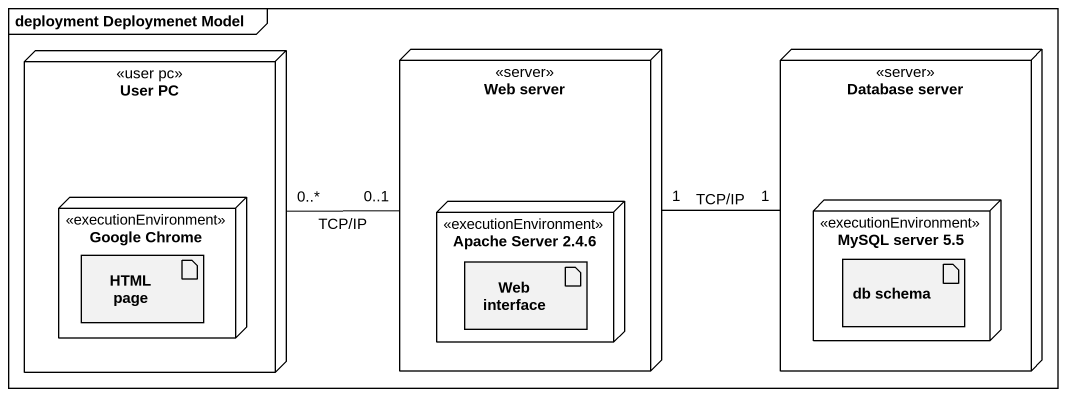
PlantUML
@startuml
mainframe deployment Deploymenet Model
node "User PC" as User_PC <<user pc>> {
  node "Google Chrome" as Google_Chrome <<executionEnvironment>> {
    artifact "HTML page" as HTML_page
  }
}
node "Web server" as Web_server <<server>> {
  node "Apache Server 2.4.6" as Apache_Server_2_4_6 <<executionEnvironment>> {
    artifact "Web interface" as Web_interface
  }
}
node "Database server" as Database_server <<server>> {
  node "MySQL server 5.5" as MySQL_server_5_5 <<executionEnvironment>> {
    artifact "db schema" as db_schema
  }
}
User_PC "0..*" -right- "0..1" Web_server : TCP/IP
Web_server "1" -right- "1" Database_server : TCP/IP
@enduml
